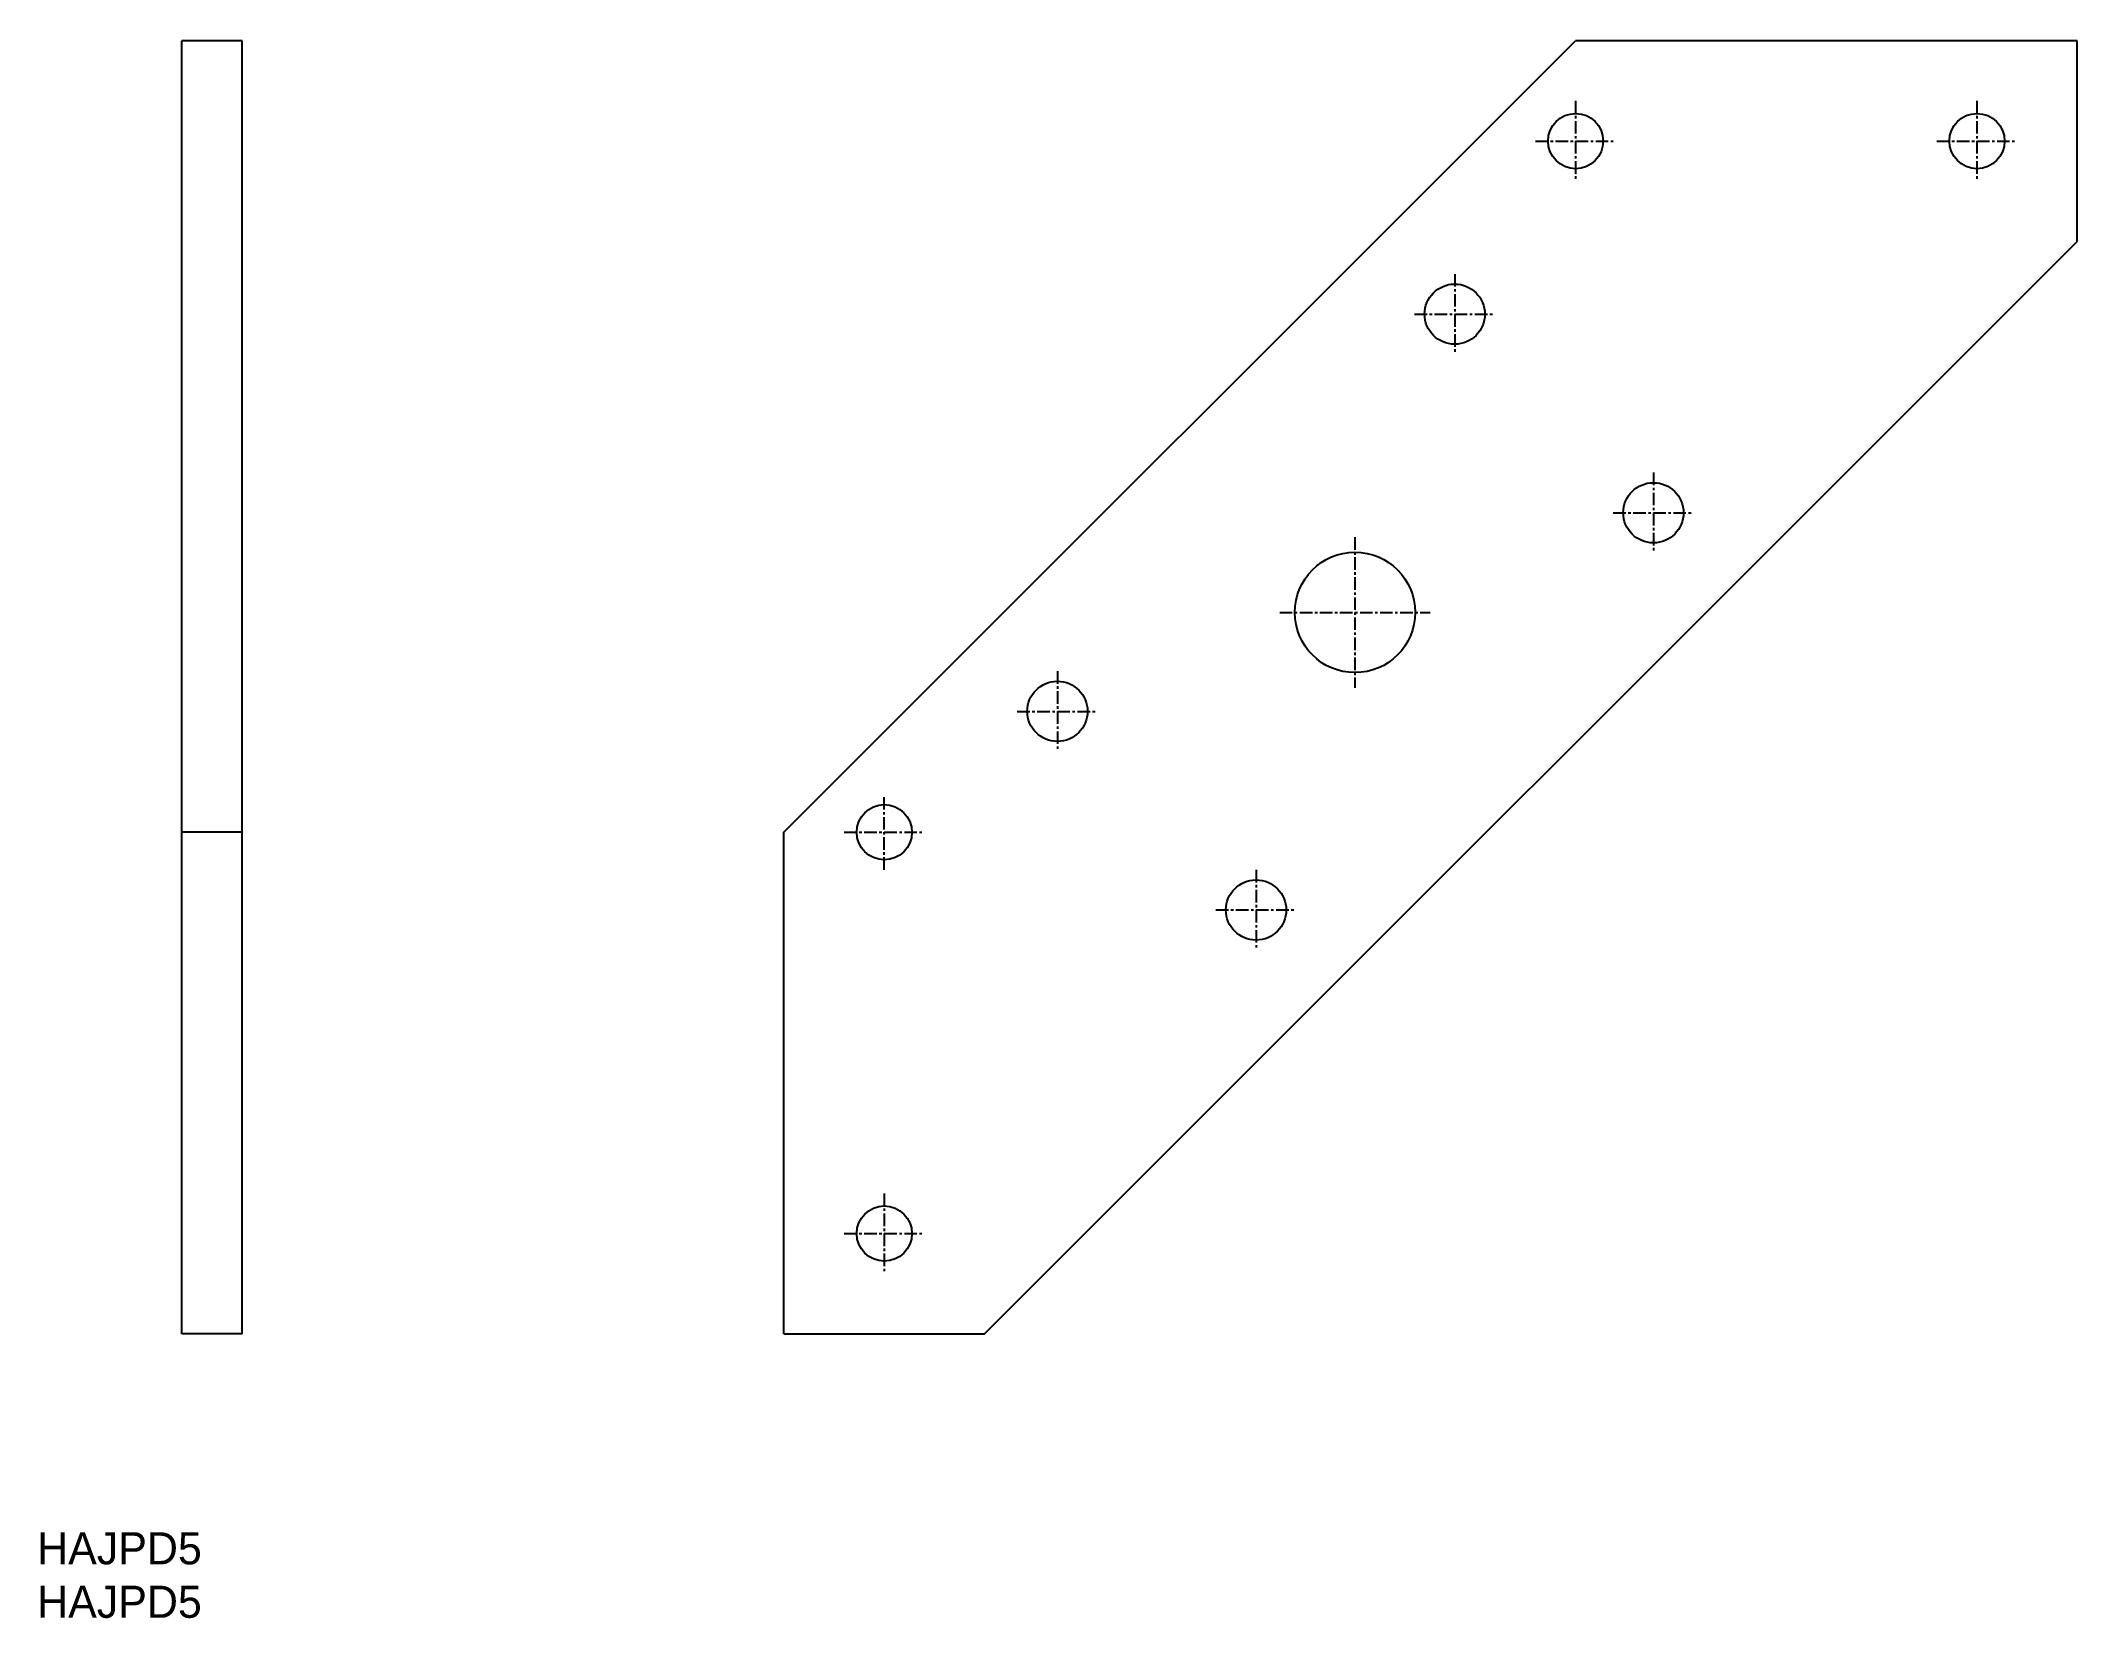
# Model space of a CAD drawing. Extents: x 34 to 237, y 11 to 168.
import ezdxf

# ---------------------------------------------------------------- set-up
doc = ezdxf.new("R2010")
doc.units = 0
doc.linetypes.add('CENTER', pattern=[2, 1.25, -0.25, 0.25, -0.25])
doc.layers.get('0').update_dxf_attribs({"linetype": 'CONTINUOUS'})
doc.layers.add('CENTER', color=1, linetype='CENTER')

msp = doc.modelspace()

# ---------------------------------------------------------------- linework, layer by layer
at = {"color": 7, "linetype": 'CONTINUOUS'}
for p, q in [((48.01, 39.26), (48.01, 168.15)), ((54.01, 168.15), (48.01, 168.15)), ((54.01, 39.26), (54.01, 168.15)), ((108.01, 89.26), (186.91, 168.15)), ((236.91, 168.15), (186.91, 168.15)), ((236.91, 148.15), (236.91, 168.15)), ((128.01, 39.26), (236.91, 148.15)), ((54.01, 89.26), (48.01, 89.26)), ((108.01, 39.26), (108.01, 89.26)), ((54.01, 39.26), (48.01, 39.26)), ((108.01, 39.26), (128.01, 39.26))]:
    msp.add_line(p, q, dxfattribs=at)
for centre, radius in [((186.91, 158.15), 2.75), ((226.91, 158.15), 2.75), ((174.86, 140.9), 3), ((194.66, 121.1), 3), ((164.92, 111.17), 6), ((135.26, 101.31), 3), ((118.01, 89.26), 2.75), ((155.06, 81.51), 3), ((118.01, 49.26), 2.75)]:
    msp.add_circle(centre, radius, dxfattribs=at)
at = {"layer": 'CENTER', "color": 1, "linetype": 'CENTER'}
for p, q in [((186.91, 162.15), (186.91, 154.15)), ((226.91, 162.15), (226.91, 154.15)), ((182.91, 158.15), (190.91, 158.15)), ((222.91, 158.15), (230.91, 158.15)), ((174.86, 144.9), (174.86, 136.9)), ((170.86, 140.9), (178.86, 140.9)), ((194.66, 125.1), (194.66, 117.1)), ((190.66, 121.1), (198.66, 121.1)), ((164.92, 118.67), (164.92, 103.67)), ((157.42, 111.17), (172.42, 111.17)), ((135.26, 105.31), (135.26, 97.31)), ((131.26, 101.31), (139.26, 101.31)), ((118.01, 85.52), (118.01, 92.99)), ((114.01, 89.26), (122.01, 89.26)), ((155.06, 85.51), (155.06, 77.51)), ((151.06, 81.51), (159.06, 81.51)), ((118.01, 53.26), (118.01, 45.26)), ((114.01, 49.26), (122.01, 49.26))]:
    msp.add_line(p, q, dxfattribs=at)

# ---------------------------------------------------------------- texts
at = {"color": 7, "linetype": 'CONTINUOUS'}
for p in [(33.58, 16.29), (33.58, 10.96)]:
    msp.add_text('HAJPD5', height=3.2, dxfattribs=at).set_placement(p)

doc.saveas('drawing.dxf')
